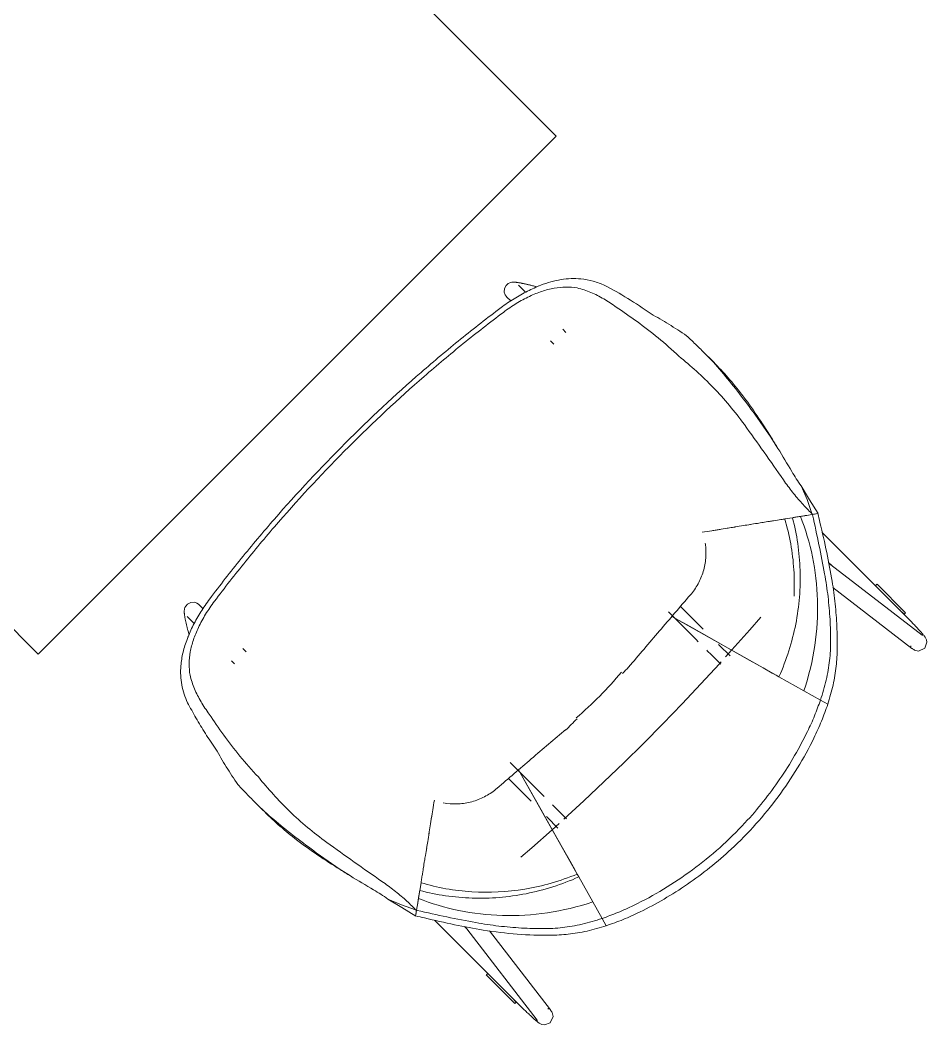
# Model space of a CAD drawing. Header units: millimetres. Extents: x 79795 to 317870, y -36033 to 97293.
# Drawn here: x 187138 to 188004, y 24352 to 25312 of the extents above; entities that cross this region are included whole.
import ezdxf

# ---------------------------------------------------------------- set-up
doc = ezdxf.new("R2010")
doc.units = ezdxf.units.MM
doc.header["$MEASUREMENT"] = 0
doc.layers.add('I-FURN', color=8, linetype='CONTINUOUS', lineweight=9)

msp = doc.modelspace()

# ---------------------------------------------------------------- linework, layer by layer
at = {"layer": 'I-FURN'}
for p, q in [((187650.05, 25201.1), (187155.08, 25696.07)), ((186660.1, 25201.1), (187155.08, 24706.12)), ((187155.08, 24706.12), (187650.05, 25201.1)), ((187602.25, 25058.4), (187604.17, 25060.1)), ((187604.17, 25060.1), (187605.69, 25060.87)), ((187605.69, 25060.87), (187606.8, 25061.22)), ((187606.8, 25061.22), (187607.65, 25061.38)), ((187607.65, 25061.38), (187608.33, 25061.46)), ((187608.33, 25061.46), (187608.9, 25061.49)), ((187608.9, 25061.49), (187609.42, 25061.5)), ((187609.42, 25061.5), (187609.91, 25061.49)), ((187609.91, 25061.49), (187610.38, 25061.47)), ((187610.38, 25061.47), (187610.84, 25061.44)), ((187610.84, 25061.44), (187611.3, 25061.4)), ((187611.3, 25061.4), (187611.77, 25061.35)), ((187611.77, 25061.35), (187612.24, 25061.3)), ((187612.24, 25061.3), (187612.73, 25061.23)), ((187612.73, 25061.23), (187613.23, 25061.16)), ((187613.23, 25061.16), (187613.74, 25061.09)), ((187613.74, 25061.09), (187614.27, 25061)), ((187614.27, 25061), (187614.81, 25060.91)), ((187614.81, 25060.91), (187615.36, 25060.81)), ((187615.36, 25060.81), (187615.94, 25060.71)), ((187615.94, 25060.71), (187616.52, 25060.6)), ((187616.52, 25060.6), (187617.12, 25060.48)), ((187617.12, 25060.48), (187617.73, 25060.36)), ((187617.73, 25060.36), (187618.36, 25060.23)), ((187618.36, 25060.23), (187619, 25060.1)), ((187619, 25060.1), (187619.65, 25059.96)), ((187619.65, 25059.96), (187620.31, 25059.81)), ((187620.31, 25059.81), (187620.98, 25059.66)), ((187620.98, 25059.66), (187621.66, 25059.5)), ((187621.66, 25059.5), (187622.35, 25059.34)), ((187622.35, 25059.34), (187623.05, 25059.18)), ((187623.05, 25059.18), (187623.76, 25059.01)), ((187623.76, 25059.01), (187624.47, 25058.83)), ((187624.47, 25058.83), (187625.18, 25058.65)), ((187600.66, 25055.33), (187600.5, 25051.87)), ((187600.5, 25051.87), (187601.31, 25049.44)), ((187600.66, 25055.33), (187602.25, 25058.4)), ((187601.31, 25049.44), (187602.24, 25048.01)), ((187620.57, 25052.25), (187614.18, 25058.63)), ((187625.18, 25058.65), (187625.9, 25058.47)), ((187625.9, 25058.47), (187626.62, 25058.28)), ((187626.62, 25058.28), (187627.34, 25058.1)), ((187627.34, 25058.1), (187628.06, 25057.9)), ((187628.06, 25057.9), (187628.26, 25057.85)), ((187631.66, 25056.94), (187628.26, 25057.85)), ((187633.45, 25057.92), (187633.59, 25058.42)), ((187602.24, 25048.01), (187602.87, 25047.32)), ((187602.87, 25047.32), (187606.66, 25043.53)), ((187659.27, 25013.55), (187656.38, 25016.44)), ((187644.71, 25005.47), (187647.95, 25002.24)), ((187798.09, 24987.46), (187792.15, 24993.4)), ((187839.89, 24935.31), (187848.05, 24923.99)), ((187848.05, 24923.99), (187855.22, 24913.32)), ((187855.22, 24913.32), (187862.06, 24902.72)), ((187884.07, 24866.92), (187889.79, 24853.97)), ((187892.2, 24853.62), (187884.07, 24866.92)), ((187889.79, 24853.97), (187894.32, 24840.45)), ((187900.32, 24840.31), (187892.2, 24853.62)), ((187883.47, 24837.69), (187889.5, 24838.67)), ((187894.9, 24839.54), (187894.32, 24840.45)), ((187894.9, 24839.54), (187900.28, 24840.41)), ((187900.26, 24840.41), (187894.93, 24839.54)), ((187894.93, 24839.54), (187895.02, 24839.06)), ((187899.68, 24840.31), (187894.96, 24839.55)), ((187868.52, 24835.27), (187875.91, 24836.46)), ((187875.91, 24836.46), (187879.15, 24836.99)), ((187879.15, 24836.99), (187883.47, 24837.69)), ((187978.24, 24748.47), (187904.29, 24822.43)), ((187792.7, 24810.75), (187792.5, 24812.23)), ((187910.42, 24793.67), (187913.09, 24791)), ((187912.61, 24791.43), (187911.44, 24792.21)), ((187999.87, 24724.22), (187912.61, 24791.43)), ((187955.26, 24771.44), (187956.63, 24772.81)), ((187983.94, 24745.59), (187956.68, 24772.86)), ((187914.59, 24769.71), (187990.1, 24711.54)), ((187296.07, 24752), (187295.3, 24750.48)), ((187297.77, 24753.92), (187296.07, 24752)), ((187300.84, 24755.51), (187297.77, 24753.92)), ((187300.84, 24755.51), (187304.3, 24755.67)), ((187304.3, 24755.67), (187306.73, 24754.86)), ((187306.73, 24754.86), (187308.16, 24753.93)), ((187308.16, 24753.93), (187308.85, 24753.3)), ((187312.64, 24749.51), (187308.85, 24753.3)), ((187790.62, 24730.04), (187768.94, 24751.72)), ((187294.68, 24747.27), (187294.67, 24746.75)), ((187294.67, 24746.75), (187294.68, 24746.26)), ((187294.71, 24747.85), (187294.68, 24747.27)), ((187294.68, 24746.26), (187294.7, 24745.79)), ((187294.7, 24745.79), (187294.73, 24745.33)), ((187294.79, 24748.52), (187294.71, 24747.85)), ((187294.73, 24745.33), (187294.77, 24744.87)), ((187294.77, 24744.87), (187294.82, 24744.4)), ((187294.95, 24749.37), (187294.79, 24748.52)), ((187294.82, 24744.4), (187294.88, 24743.93)), ((187294.88, 24743.93), (187294.94, 24743.44)), ((187294.94, 24743.44), (187295.01, 24742.94)), ((187295.3, 24750.48), (187294.95, 24749.37)), ((187295.01, 24742.94), (187295.09, 24742.43)), ((187295.09, 24742.43), (187295.17, 24741.9)), ((187295.17, 24741.9), (187295.26, 24741.36)), ((187297.54, 24741.99), (187304.24, 24735.29)), ((187757.34, 24746.35), (187784.38, 24719.31)), ((187777.39, 24732.65), (187760.67, 24742.08)), ((187760.67, 24742.08), (187860.25, 24685.97)), ((187982.52, 24744.18), (187978.22, 24748.48)), ((187978.46, 24748.25), (187978.24, 24748.47)), ((187979.46, 24747.25), (187978.46, 24748.25)), ((187980.45, 24746.25), (187979.46, 24747.25)), ((187981.44, 24745.26), (187980.45, 24746.25)), ((187982.43, 24744.26), (187981.44, 24745.26)), ((187983.4, 24743.27), (187982.43, 24744.26)), ((187983.89, 24745.55), (187982.52, 24744.18)), ((187984.36, 24742.29), (187983.4, 24743.27)), ((187985.32, 24741.32), (187984.36, 24742.29)), ((187295.26, 24741.36), (187295.36, 24740.81)), ((187295.36, 24740.81), (187295.46, 24740.24)), ((187295.46, 24740.24), (187295.57, 24739.65)), ((187295.57, 24739.65), (187295.69, 24739.05)), ((187295.69, 24739.05), (187295.81, 24738.44)), ((187295.81, 24738.44), (187295.94, 24737.81)), ((187295.94, 24737.81), (187296.07, 24737.17)), ((187296.07, 24737.17), (187296.21, 24736.52)), ((187296.21, 24736.52), (187296.36, 24735.86)), ((187296.36, 24735.86), (187296.51, 24735.19)), ((187296.51, 24735.19), (187296.67, 24734.51)), ((187296.67, 24734.51), (187296.83, 24733.82)), ((187296.83, 24733.82), (187297, 24733.12)), ((187297, 24733.12), (187297.17, 24732.42)), ((187297.17, 24732.42), (187297.34, 24731.71)), ((187798.83, 24720.58), (187777.39, 24732.65)), ((187845.61, 24741.52), (187835.18, 24729.45)), ((187986.26, 24740.35), (187985.32, 24741.32)), ((187987.18, 24739.4), (187986.26, 24740.35)), ((187988.1, 24738.45), (187987.18, 24739.4)), ((187988.99, 24737.53), (187988.1, 24738.45)), ((187989.87, 24736.62), (187988.99, 24737.53)), ((187990.72, 24735.72), (187989.87, 24736.62)), ((187991.56, 24734.84), (187990.72, 24735.72)), ((187992.37, 24733.98), (187991.56, 24734.84)), ((187993.16, 24733.15), (187992.37, 24733.98)), ((187993.93, 24732.33), (187993.16, 24733.15)), ((187994.67, 24731.54), (187993.93, 24732.33)), ((187297.34, 24731.71), (187297.52, 24730.99)), ((187297.52, 24730.99), (187297.7, 24730.27)), ((187297.7, 24730.27), (187297.89, 24729.55)), ((187297.75, 24722.58), (187298.25, 24722.72)), ((187297.89, 24729.55), (187298.08, 24728.83)), ((187298.08, 24728.83), (187298.27, 24728.11)), ((187298.27, 24728.11), (187298.32, 24727.91)), ((187298.32, 24727.91), (187299.23, 24724.51)), ((187835.18, 24729.45), (187818.03, 24710.07)), ((187995.39, 24730.77), (187994.67, 24731.54)), ((187996.07, 24730.02), (187995.39, 24730.77)), ((187996.73, 24729.31), (187996.07, 24730.02)), ((187997.36, 24728.61), (187996.73, 24729.31)), ((187997.96, 24727.95), (187997.36, 24728.61)), ((187998.53, 24727.31), (187997.96, 24727.95)), ((187999.07, 24726.71), (187998.53, 24727.31)), ((187999.58, 24726.13), (187999.07, 24726.71)), ((188000.06, 24725.57), (187999.58, 24726.13)), ((187999.92, 24724.18), (187999.87, 24724.22)), ((188000.07, 24724.06), (187999.92, 24724.18)), ((188000.5, 24725.05), (188000.06, 24725.57)), ((188000.13, 24724.02), (188000.07, 24724.06)), ((188000.92, 24724.55), (188000.5, 24725.05)), ((188001.31, 24724.07), (188000.92, 24724.55)), ((188001.68, 24723.62), (188001.31, 24724.07)), ((188002.02, 24723.17), (188001.68, 24723.62)), ((188002.35, 24722.73), (188002.02, 24723.17)), ((188002.68, 24722.26), (188002.35, 24722.73)), ((187785.11, 24718.58), (187784.38, 24719.31)), ((187785.93, 24717.76), (187785.11, 24718.58)), ((187818.39, 24709.55), (187798.83, 24720.58)), ((187805.35, 24715.31), (187805.95, 24714.71)), ((187816.24, 24704.42), (187805.95, 24714.71)), ((187989.08, 24713.75), (187988.85, 24714.03)), ((187989.26, 24713.52), (187989.08, 24713.75)), ((187989.38, 24713.37), (187989.26, 24713.52)), ((188002.28, 24711.71), (188004.37, 24717.37)), ((188003.02, 24721.73), (188002.68, 24722.26)), ((188003.41, 24721.03), (188003.02, 24721.73)), ((188003.9, 24719.88), (188003.41, 24721.03)), ((188004.37, 24717.37), (188003.9, 24719.88)), ((187353.94, 24708.22), (187350.7, 24711.46)), ((187794.64, 24709.05), (187793.9, 24709.8)), ((187795.37, 24708.32), (187794.64, 24709.05)), ((187796.09, 24707.6), (187795.37, 24708.32)), ((187796.79, 24706.91), (187796.09, 24707.6)), ((187797.47, 24706.22), (187796.79, 24706.91)), ((187797.47, 24706.22), (187807.32, 24696.37)), ((187818.03, 24710.07), (187811.98, 24703.35)), ((187835.09, 24700.15), (187818.39, 24709.55)), ((187990.31, 24711.39), (187990.1, 24711.54)), ((187990.75, 24711.06), (187990.31, 24711.39)), ((187991.22, 24710.73), (187990.75, 24711.06)), ((187991.76, 24710.39), (187991.22, 24710.73)), ((187992.49, 24709.99), (187991.76, 24710.39)), ((187993.71, 24709.48), (187992.49, 24709.99)), ((187996.46, 24709.07), (187993.71, 24709.48)), ((188002.28, 24711.71), (187996.46, 24709.07)), ((187339.73, 24699.79), (187342.62, 24696.9)), ((187788.37, 24677.64), (187806.1, 24696.87)), ((187806.1, 24696.87), (187807.88, 24698.83)), ((187848.04, 24692.85), (187835.09, 24700.15)), ((187856.57, 24688.04), (187848.04, 24692.85)), ((187860.25, 24685.97), (187856.57, 24688.04)), ((187862.96, 24684.44), (187860.25, 24685.97)), ((187860.25, 24685.97), (187862.96, 24684.44)), ((187886.84, 24670.99), (187862.96, 24684.44)), ((187862.96, 24684.44), (187886.84, 24670.99)), ((187770.33, 24658.53), (187788.37, 24677.64)), ((187902.55, 24662.14), (187886.84, 24670.99)), ((187886.84, 24670.99), (187902.55, 24662.14)), ((187752.01, 24639.58), (187770.33, 24658.53)), ((187902.55, 24662.14), (187906.07, 24660.16)), ((187902.55, 24662.14), (187906.07, 24660.16)), ((187906.07, 24660.16), (187909.57, 24658.18)), ((187906.07, 24660.16), (187909.57, 24658.18)), ((187733.45, 24620.83), (187752.01, 24639.58)), ((187659.37, 24634.15), (187659.08, 24633.36)), ((187714.67, 24602.29), (187733.45, 24620.83)), ((187636.86, 24571.79), (187606.04, 24602.61)), ((187695.71, 24584), (187714.67, 24602.29)), ((187614.09, 24595.51), (187623.52, 24578.78)), ((187670.2, 24495.92), (187614.09, 24595.51)), ((187604.45, 24587.23), (187626.13, 24565.55)), ((187623.52, 24578.78), (187635.59, 24557.35)), ((187676.59, 24565.99), (187695.71, 24584)), ((187636.86, 24571.79), (187637.68, 24570.97)), ((187637.68, 24570.97), (187638.5, 24570.15)), ((187362.77, 24564.02), (187368.71, 24558.08)), ((187541.99, 24563.95), (187543.39, 24563.75)), ((187543.94, 24563.68), (187545.43, 24563.47)), ((187646.46, 24562.19), (187647.2, 24561.45)), ((187647.2, 24561.45), (187647.93, 24560.72)), ((187647.93, 24560.72), (187648.65, 24560)), ((187648.65, 24560), (187649.34, 24559.31)), ((187657.34, 24548.29), (187676.59, 24565.99)), ((187635.59, 24557.35), (187646.62, 24537.78)), ((187641.46, 24550.22), (187640.78, 24550.9)), ((187641.46, 24550.22), (187651.75, 24539.93)), ((187649.34, 24559.31), (187649.95, 24558.7)), ((187659.8, 24548.85), (187649.95, 24558.7)), ((187646.1, 24538.14), (187652.82, 24544.19)), ((187626.72, 24520.99), (187646.1, 24538.14)), ((187646.62, 24537.78), (187656.03, 24521.08)), ((187656.03, 24521.08), (187663.32, 24508.14)), ((187432.18, 24508.12), (187420.86, 24516.29)), ((187616.44, 24512.12), (187626.72, 24520.99)), ((187442.85, 24500.95), (187432.18, 24508.12)), ((187663.32, 24508.14), (187668.13, 24499.6)), ((187453.46, 24494.11), (187442.85, 24500.95)), ((187668.13, 24499.6), (187670.2, 24495.92)), ((187670.2, 24495.92), (187671.73, 24493.21)), ((187671.73, 24493.21), (187670.2, 24495.92)), ((187671.73, 24493.21), (187685.18, 24469.33)), ((187685.18, 24469.33), (187671.73, 24493.21)), ((187519.71, 24480.27), (187520.91, 24487.65)), ((187518.48, 24472.7), (187519.18, 24477.02)), ((187519.18, 24477.02), (187519.71, 24480.27)), ((187502.2, 24466.38), (187489.25, 24472.1)), ((187489.25, 24472.1), (187502.55, 24463.97)), ((187515.72, 24461.85), (187502.2, 24466.38)), ((187502.55, 24463.97), (187515.86, 24455.85)), ((187517.51, 24466.67), (187518.48, 24472.7)), ((187685.18, 24469.33), (187694.03, 24453.62)), ((187694.03, 24453.62), (187685.18, 24469.33)), ((187516.63, 24461.27), (187515.72, 24461.85)), ((187515.76, 24455.89), (187516.63, 24461.27)), ((187516.63, 24461.25), (187515.76, 24455.91)), ((187516.62, 24461.21), (187515.76, 24455.91)), ((187517.11, 24461.15), (187516.63, 24461.25)), ((187533.74, 24451.89), (187607.7, 24377.93)), ((187565.2, 24443.05), (187562.5, 24445.75)), ((187564.74, 24443.56), (187563.96, 24444.73)), ((187696.02, 24450.1), (187694.03, 24453.62)), ((187696.02, 24450.1), (187694.03, 24453.62)), ((187697.99, 24446.6), (187696.02, 24450.1)), ((187697.99, 24446.6), (187696.02, 24450.1)), ((187564.74, 24443.56), (187631.95, 24356.3)), ((187644.63, 24366.07), (187586.39, 24441.68)), ((187583.32, 24399.5), (187610.58, 24372.23)), ((187583.36, 24399.54), (187584.73, 24400.91)), ((187607.69, 24377.95), (187611.99, 24373.65)), ((187607.92, 24377.71), (187607.7, 24377.93)), ((187608.92, 24376.71), (187607.92, 24377.71)), ((187609.92, 24375.72), (187608.92, 24376.71)), ((187610.92, 24374.73), (187609.92, 24375.72)), ((187611.99, 24373.65), (187610.63, 24372.28)), ((187611.91, 24373.75), (187610.92, 24374.73)), ((187612.9, 24372.77), (187611.91, 24373.75)), ((187613.88, 24371.81), (187612.9, 24372.77)), ((187614.86, 24370.85), (187613.88, 24371.81)), ((187615.82, 24369.91), (187614.86, 24370.85)), ((187616.78, 24368.99), (187615.82, 24369.91)), ((187617.72, 24368.08), (187616.78, 24368.99)), ((187618.64, 24367.18), (187617.72, 24368.08)), ((187619.56, 24366.3), (187618.64, 24367.18)), ((187620.45, 24365.45), (187619.56, 24366.3)), ((187621.33, 24364.61), (187620.45, 24365.45)), ((187622.19, 24363.8), (187621.33, 24364.61)), ((187623.03, 24363.01), (187622.19, 24363.8)), ((187623.84, 24362.24), (187623.03, 24363.01)), ((187624.63, 24361.5), (187623.84, 24362.24)), ((187625.4, 24360.79), (187624.63, 24361.5)), ((187626.15, 24360.1), (187625.4, 24360.79)), ((187626.87, 24359.44), (187626.15, 24360.1)), ((187627.56, 24358.81), (187626.87, 24359.44)), ((187628.22, 24358.21), (187627.56, 24358.81)), ((187628.86, 24357.64), (187628.22, 24358.21)), ((187642.42, 24367.09), (187642.14, 24367.32)), ((187642.65, 24366.91), (187642.42, 24367.09)), ((187642.81, 24366.8), (187642.65, 24366.91)), ((187644.46, 24353.89), (187647.1, 24359.72)), ((187644.78, 24365.86), (187644.63, 24366.07)), ((187645.11, 24365.42), (187644.78, 24365.86)), ((187645.44, 24364.95), (187645.11, 24365.42)), ((187645.79, 24364.41), (187645.44, 24364.95)), ((187646.19, 24363.68), (187645.79, 24364.41)), ((187646.69, 24362.46), (187646.19, 24363.68)), ((187647.1, 24359.72), (187646.69, 24362.46)), ((187629.47, 24357.1), (187628.86, 24357.64)), ((187630.05, 24356.59), (187629.47, 24357.1)), ((187630.6, 24356.12), (187630.05, 24356.59)), ((187631.12, 24355.67), (187630.6, 24356.12)), ((187631.62, 24355.25), (187631.12, 24355.67)), ((187632.1, 24354.86), (187631.62, 24355.25)), ((187631.99, 24356.25), (187631.95, 24356.3)), ((187632.11, 24356.1), (187631.99, 24356.25)), ((187632.55, 24354.5), (187632.1, 24354.86)), ((187632.15, 24356.04), (187632.11, 24356.1)), ((187633, 24354.15), (187632.55, 24354.5)), ((187633.44, 24353.82), (187633, 24354.15)), ((187633.91, 24353.5), (187633.44, 24353.82)), ((187634.44, 24353.15), (187633.91, 24353.5)), ((187635.14, 24352.76), (187634.44, 24353.15)), ((187636.29, 24352.27), (187635.14, 24352.76)), ((187638.8, 24351.8), (187636.29, 24352.27)), ((187644.46, 24353.89), (187638.8, 24351.8))]:
    msp.add_line(p, q, dxfattribs=at)
msp.add_arc((187424.94, 24931.23), 376.15, 310.47067, 319.87406, dxfattribs=at)
for centre, major_axis, ratio, start_param, end_param in [((183579.31, 23186.22), (4235.43, -4235.43), 0.743145, 1.263009, 1.26499), ((183335.74, 22131.87), (-3756.55, -3756.55), 0.981627, 2.896316, 2.901258), ((188401.26, 24800.2), (411.51, -411.51), 0.743145, 3.994777, 4.011317), ((189169.96, 28776.86), (4235.43, -4235.43), 0.743145, 5.018195, 5.020176), ((190224.3, 29020.43), (-3756.55, -3756.55), 0.981627, 0.240335, 0.245277), ((187555.98, 23954.91), (411.51, -411.51), 0.743145, 2.271868, 2.288409)]:
    msp.add_ellipse(centre, major_axis=major_axis, ratio=ratio, start_param=start_param, end_param=end_param, dxfattribs=at)
for points, knots in [([(187635.27, 25058.55), (187638.58, 25059.83), (187645.13, 25062.02), (187658.08, 25064.87), (187671.69, 25065.38), (187685.5, 25062.79), (187692.93, 25060.02), (187696.55, 25058.29)], [-1, -1, -1, -1, -0.85, -0.7, -0.4, -0.2, 0, 0, 0, 0]), ([(187319.01, 24758.79), (187328.79, 24771.79), (187348.87, 24797.52), (187391.2, 24847.9), (187447.72, 24908.45), (187508.26, 24964.97), (187558.65, 25007.29), (187584.37, 25027.38), (187597.38, 25037.16)], [-1, -1, -1, -1, -0.875, -0.75, -0.5, -0.25, -0.125, 0, 0, 0, 0]), ([(187599.6, 25032.66), (187586.7, 25022.97), (187561.18, 25003.05), (187511.2, 24961.08), (187451.14, 24905.03), (187395.08, 24844.97), (187353.11, 24794.98), (187333.2, 24769.47), (187323.51, 24756.57)], [-1, -1, -1, -1, -0.875, -0.75, -0.5, -0.25, -0.125, 0, 0, 0, 0]), ([(187877.36, 24761.51), (187877.79, 24769.97), (187877.62, 24795.25), (187873.19, 24819.72), (187868.52, 24835.27)], [0.4999878, 0.4999878, 0.4999878, 0.4999878, 0.6666667, 1, 1, 1, 1]), ([(187798.77, 24823.97), (187800.17, 24824.19), (187802.86, 24824.63), (187805.52, 24825.06), (187806.81, 24825.27)], [-0.93070121, -0.93070121, -0.93070121, -0.93070121, -0.89285714, -0.85714286, -0.85714286, -0.85714286, -0.85714286]), ([(187813.37, 24826.33), (187813.73, 24826.39), (187815.96, 24826.75), (187818.79, 24827.21), (187821.22, 24827.6), (187821.82, 24827.7)], [-0.79569682, -0.79569682, -0.79569682, -0.79569682, -0.78571429, -0.73214286, -0.71428571, -0.71428571, -0.71428571, -0.71428571]), ([(187297.62, 24720.9), (187295.91, 24716.48), (187293.16, 24707.78), (187290.74, 24692.77), (187291.42, 24679.46), (187294.38, 24667.87), (187296.59, 24662.33), (187297.89, 24659.62)], [0, 0, 0, 0, 0.2, 0.4, 0.7, 0.85, 1, 1, 1, 1]), ([(187724.11, 24465.98), (187733.76, 24470.66), (187752.82, 24481.04), (187780.51, 24499.5), (187806.69, 24520.74), (187835.71, 24549.21), (187859.54, 24579.18), (187878.3, 24609.05), (187886.44, 24624.33), (187890.2, 24632.06)], [-1, -1, -1, -1, -0.861111, -0.722222, -0.583333, -0.444444, -0.222222, -0.111111, 0, 0, 0, 0]), ([(187896.35, 24625.91), (187891.64, 24616.26), (187881.21, 24597.24), (187862.7, 24569.6), (187841.44, 24543.45), (187812.97, 24514.44), (187783.05, 24490.59), (187753.22, 24471.78), (187737.98, 24463.59), (187730.27, 24459.82)], [-1, -1, -1, -1, -0.861111, -0.722222, -0.583333, -0.444444, -0.222222, -0.111111, 0, 0, 0, 0]), ([(187523.25, 24502.12), (187523.17, 24501.62), (187522.96, 24500.35), (187522.77, 24499.16), (187522.65, 24498.45)], [0.65678994, 0.65678994, 0.65678994, 0.65678994, 0.67857143, 0.71428571, 0.71428571, 0.71428571, 0.71428571]), ([(187520.91, 24487.65), (187520.99, 24488.18), (187521.26, 24489.84), (187521.91, 24493.86), (187522.45, 24497.2), (187522.69, 24498.66)], [-1, -1, -1, -1, -0.8928571, -0.7857143, -0.7142857, -0.7142857, -0.7142857, -0.7142857])]:
    msp.add_open_spline(points, degree=3, knots=knots, dxfattribs=at)
for points in [[(187597.38, 25037.16), (187601.49, 25040.24), (187609.77, 25045.93), (187622.55, 25053.12), (187631.02, 25056.9), (187635.27, 25058.55)], [(187670.2, 25055.96), (187666.66, 25056.57), (187659.45, 25057.13), (187648.1, 25056.02), (187636.42, 25052.99), (187628.6, 25049.81), (187624.66, 25047.93)], [(187707.53, 25037.54), (187703.61, 25040.47), (187695.63, 25045.74), (187683.27, 25052.11), (187674.62, 25054.9), (187670.2, 25055.96)], [(187696.55, 25058.29), (187703.78, 25054.59), (187718.41, 25046.36), (187733.29, 25036.5), (187740.78, 25031.19)], [(187624.66, 25047.93), (187620.4, 25045.9), (187611.96, 25041.33), (187603.69, 25035.72), (187599.6, 25032.66)], [(187767.46, 24990.66), (187760.87, 24996.87), (187747.6, 25008.65), (187727.31, 25024.07), (187714.09, 25033.27), (187707.53, 25037.54)], [(187740.78, 25031.19), (187746.46, 25028.08), (187757.8, 25021.48), (187769.1, 25014.13), (187774.72, 25010.27)], [(187774.72, 25010.27), (187777.99, 25007.23), (187784.51, 25001.01), (187791.03, 24994.54), (187794.3, 24991.25)], [(187829.92, 24925.35), (187825.33, 24931.71), (187815.79, 24943.99), (187800.39, 24961.02), (187784.16, 24976.58), (187773.07, 24986.12), (187767.46, 24990.66)], [(187794.3, 24991.25), (187799.78, 24985.73), (187810.24, 24974.02), (187825.2, 24955.05), (187834.97, 24941.92), (187839.89, 24935.31)], [(187800.61, 24984.94), (187798.52, 24987.04), (187796.42, 24989.14), (187794.31, 24991.23)], [(187827.61, 24954.17), (187823.35, 24959.59), (187814.63, 24970.18), (187805.38, 24980.14), (187800.61, 24984.94)], [(187855.95, 24912.6), (187851.42, 24919.81), (187842.25, 24934.03), (187832.61, 24947.61), (187827.61, 24954.17)], [(187867.29, 24872.56), (187861.15, 24881.42), (187848.78, 24899.08), (187836.24, 24916.61), (187829.92, 24925.35)], [(187875.29, 24880.56), (187876.68, 24878.21), (187879.54, 24873.58), (187882.54, 24869.11), (187884.07, 24866.92)], [(187894.32, 24840.45), (187891.12, 24843.51), (187884.83, 24850), (187875.79, 24860.83), (187870.06, 24868.57), (187867.29, 24872.56)], [(187883.47, 24837.69), (187884.58, 24837.87), (187886.09, 24838.11), (187887.99, 24838.42)], [(187887.99, 24838.42), (187889.9, 24838.73), (187892.2, 24839.1), (187894.9, 24839.54)], [(187899.67, 24840.31), (187897.82, 24840.01), (187896.1, 24839.73), (187894.96, 24839.55)], [(187895.02, 24839.06), (187897.22, 24829.36), (187901.32, 24810.26), (187904.92, 24791.89), (187906.62, 24782.92)], [(187820.95, 24827.56), (187823.73, 24828.01), (187826.44, 24828.45), (187829.07, 24828.88)], [(187829.07, 24828.88), (187831.33, 24829.24), (187833.53, 24829.6), (187835.66, 24829.94)], [(187835.04, 24829.84), (187837.59, 24830.26), (187840.07, 24830.66), (187842.42, 24831.04)], [(187842.4, 24831.04), (187844.28, 24831.34), (187846.09, 24831.63), (187847.83, 24831.91)], [(187847.42, 24831.85), (187849.79, 24832.23), (187851.94, 24832.58), (187853.97, 24832.91)], [(187854.05, 24832.92), (187855.35, 24833.13), (187856.59, 24833.33), (187857.72, 24833.52)], [(187857.52, 24833.48), (187860.43, 24833.96), (187865.31, 24834.75), (187867.82, 24835.15), (187868.52, 24835.27)], [(187862.96, 24684.44), (187870.25, 24700.72), (187880.96, 24734.59), (187885.15, 24786.59), (187880.18, 24820.29), (187875.91, 24836.46)], [(187875.91, 24836.46), (187876.81, 24836.61), (187877.89, 24836.78), (187879.15, 24836.99)], [(187879.15, 24836.99), (187880.41, 24837.19), (187881.85, 24837.43), (187883.47, 24837.69)], [(187886.84, 24670.99), (187896.41, 24699.7), (187904.83, 24758.62), (187893.27, 24813.1), (187883.47, 24837.69)], [(187913.78, 24775.76), (187912.26, 24784.66), (187908.86, 24802.98), (187904.55, 24822.17), (187902.13, 24831.95)], [(187789.69, 24822.5), (187792.75, 24822.99), (187795.78, 24823.48), (187798.77, 24823.97)], [(187805.69, 24825.09), (187808.28, 24825.51), (187810.85, 24825.93), (187813.37, 24826.33)], [(187778.21, 24762.53), (187781.04, 24765.81), (187786.02, 24772.95), (187791.1, 24784.95), (187793.54, 24797.74), (187793.3, 24806.45), (187792.7, 24810.75)], [(187906.62, 24782.92), (187907.94, 24775.51), (187910.12, 24760.83), (187911.99, 24739.24), (187912.4, 24725.08), (187912.38, 24718.07)], [(187918.73, 24711.72), (187918.8, 24718.66), (187918.53, 24732.66), (187916.93, 24753.96), (187914.97, 24768.45), (187913.78, 24775.76)], [(187719.29, 24693.57), (187729.12, 24705.19), (187748.78, 24728.3), (187768.41, 24751.16), (187778.21, 24762.53)], [(187319.01, 24758.79), (187315.93, 24754.69), (187310.25, 24746.41), (187303.05, 24733.62), (187299.27, 24725.15), (187297.62, 24720.9)], [(187308.24, 24731.51), (187310.27, 24735.78), (187314.84, 24744.21), (187320.45, 24752.48), (187323.51, 24756.57)], [(187300.21, 24685.97), (187299.6, 24689.51), (187299.05, 24696.72), (187300.15, 24708.07), (187303.18, 24719.75), (187306.36, 24727.57), (187308.24, 24731.51)], [(187912.38, 24718.07), (187912.4, 24712.18), (187911.68, 24700.18), (187908.52, 24681.4), (187904.79, 24668.6), (187902.55, 24662.14)], [(187909.57, 24658.18), (187911.62, 24664.38), (187915.04, 24676.64), (187917.98, 24694.62), (187918.71, 24706.09), (187918.73, 24711.72)], [(187318.63, 24648.64), (187315.71, 24652.55), (187310.44, 24660.53), (187304.08, 24672.84), (187301.29, 24681.52), (187300.21, 24685.97)], [(187713.45, 24687.73), (187715.39, 24689.68), (187717.34, 24691.62), (187719.29, 24693.57)], [(187297.89, 24659.62), (187300.39, 24654.85), (187305.73, 24645.2), (187314.59, 24630.27), (187321.39, 24620.36), (187324.98, 24615.39)], [(187890.2, 24632.06), (187892.64, 24637.1), (187897.16, 24647.17), (187900.89, 24657.17), (187902.55, 24662.14)], [(187909.57, 24658.18), (187907.83, 24652.86), (187903.86, 24642.14), (187899, 24631.32), (187896.35, 24625.91)], [(187365.51, 24588.71), (187359.3, 24595.3), (187347.53, 24608.57), (187332.1, 24628.85), (187322.9, 24642.08), (187318.63, 24648.64)], [(187659.08, 24633.36), (187662.72, 24637.01), (187666.36, 24640.65), (187670.01, 24644.29)], [(187593.65, 24577.96), (187604.48, 24587.31), (187626.28, 24606.02), (187648.3, 24624.77), (187659.37, 24634.15)], [(187324.98, 24615.39), (187328.08, 24609.73), (187334.67, 24598.39), (187342.03, 24587.09), (187345.9, 24581.45)], [(187430.83, 24526.25), (187424.46, 24530.84), (187412.18, 24540.38), (187395.15, 24555.79), (187379.59, 24572.02), (187370.05, 24583.1), (187365.51, 24588.71)], [(187364.92, 24561.88), (187361.63, 24565.14), (187355.17, 24571.66), (187348.94, 24578.18), (187345.9, 24581.45)], [(187545.43, 24563.47), (187549.71, 24562.87), (187558.41, 24562.63), (187571.2, 24565.07), (187583.2, 24570.14), (187590.36, 24575.12), (187593.65, 24577.96)], [(187420.86, 24516.29), (187414.25, 24521.2), (187401.12, 24530.97), (187382.15, 24545.93), (187370.44, 24556.4), (187364.92, 24561.88)], [(187364.94, 24561.86), (187367.04, 24559.75), (187369.13, 24557.65), (187371.23, 24555.56)], [(187532.2, 24557.4), (187532.69, 24560.39), (187533.18, 24563.42), (187533.67, 24566.48)], [(187371.23, 24555.56), (187376.03, 24550.79), (187385.99, 24541.55), (187396.58, 24532.82), (187402, 24528.56)], [(187529.69, 24541.9), (187530.15, 24544.72), (187530.61, 24547.56), (187531.08, 24550.48)], [(187532.2, 24557.4), (187531.76, 24554.69), (187531.33, 24552.02), (187530.9, 24549.37)], [(187529.69, 24541.9), (187529.28, 24539.34), (187528.87, 24536.82), (187528.47, 24534.35)], [(187527.29, 24527.09), (187527.72, 24529.73), (187528.16, 24532.45), (187528.61, 24535.22)], [(187402, 24528.56), (187408.56, 24523.56), (187422.14, 24513.92), (187436.36, 24504.76), (187443.57, 24500.23)], [(187483.61, 24488.88), (187474.75, 24495.02), (187457.09, 24507.39), (187439.56, 24519.93), (187430.83, 24526.25)], [(187525.14, 24513.77), (187525.52, 24516.12), (187525.91, 24518.57), (187526.33, 24521.13)], [(187527.29, 24527.09), (187526.93, 24524.84), (187526.57, 24522.64), (187526.23, 24520.51)], [(187525.14, 24513.77), (187524.83, 24511.88), (187524.54, 24510.07), (187524.26, 24508.35)], [(187523.25, 24502.12), (187523.58, 24504.16), (187523.94, 24506.38), (187524.32, 24508.75)], [(187519.71, 24480.27), (187535.89, 24475.99), (187569.58, 24471.02), (187621.58, 24475.21), (187655.45, 24485.93), (187671.73, 24493.21)], [(187520.91, 24487.65), (187536.45, 24482.98), (187569.08, 24477.08), (187620.17, 24479.59), (187653.89, 24489.17), (187670.2, 24495.92)], [(187515.72, 24461.85), (187512.66, 24465.05), (187506.17, 24471.34), (187495.35, 24480.39), (187487.61, 24486.11), (187483.61, 24488.88)], [(187475.61, 24480.88), (187477.96, 24479.49), (187482.6, 24476.63), (187487.06, 24473.63), (187489.25, 24472.1)], [(187519.18, 24477.02), (187518.98, 24475.76), (187518.75, 24474.32), (187518.48, 24472.7)], [(187519.71, 24480.27), (187519.56, 24479.36), (187519.39, 24478.28), (187519.18, 24477.02)], [(187517.75, 24468.18), (187517.44, 24466.27), (187517.07, 24463.97), (187516.63, 24461.27)], [(187518.48, 24472.7), (187518.3, 24471.59), (187518.06, 24470.09), (187517.75, 24468.18)], [(187518.48, 24472.7), (187543.07, 24462.9), (187597.55, 24451.34), (187656.47, 24459.76), (187685.18, 24469.33)], [(187694.03, 24453.62), (187699, 24455.28), (187709, 24459.02), (187719.07, 24463.53), (187724.11, 24465.98)], [(187515.76, 24455.91), (187516.11, 24458.02), (187516.39, 24459.79), (187516.62, 24461.21)], [(187573.26, 24449.55), (187564.27, 24451.26), (187545.89, 24454.86), (187526.8, 24458.95), (187517.11, 24461.15)], [(187524.22, 24454.04), (187533.95, 24451.63), (187553.09, 24447.33), (187571.46, 24443.92), (187580.41, 24442.4)], [(187730.27, 24459.82), (187724.85, 24457.18), (187714.03, 24452.31), (187703.31, 24448.35), (187697.99, 24446.6)], [(187638.1, 24443.79), (187631.09, 24443.77), (187616.94, 24444.18), (187595.32, 24446.06), (187580.65, 24448.24), (187573.26, 24449.55)], [(187694.03, 24453.62), (187687.57, 24451.38), (187674.77, 24447.65), (187655.99, 24444.49), (187643.99, 24443.77), (187638.1, 24443.79)], [(187644.45, 24437.44), (187650.08, 24437.47), (187661.55, 24438.19), (187679.54, 24441.13), (187691.79, 24444.56), (187697.99, 24446.6)], [(187580.41, 24442.4), (187591.42, 24440.62), (187613.09, 24438.01), (187634.11, 24437.31), (187644.45, 24437.44)]]:
    msp.add_open_spline(points, degree=3, dxfattribs=at)

doc.saveas('drawing.dxf')
